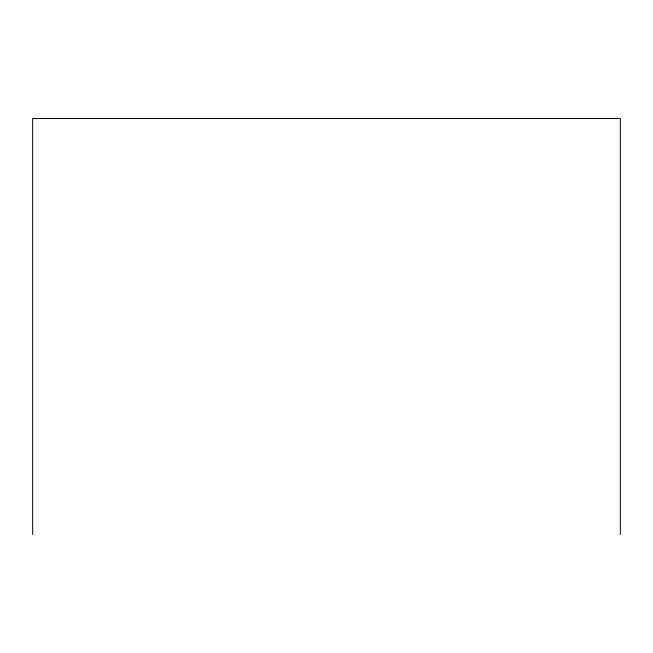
<?xml version="1.0" encoding="UTF-8"?>
<svg xmlns="http://www.w3.org/2000/svg" width="653" height="653" viewBox="0 0 653 653"><rect width="100%" height="100%" fill="white"/><g stroke="black" fill="none" stroke-linecap="round" stroke-linejoin="round"><path stroke-width="0.98" d="M620.35 534.489L620.35 118.511L32.65 118.511L32.65 534.489"/></g></svg>
